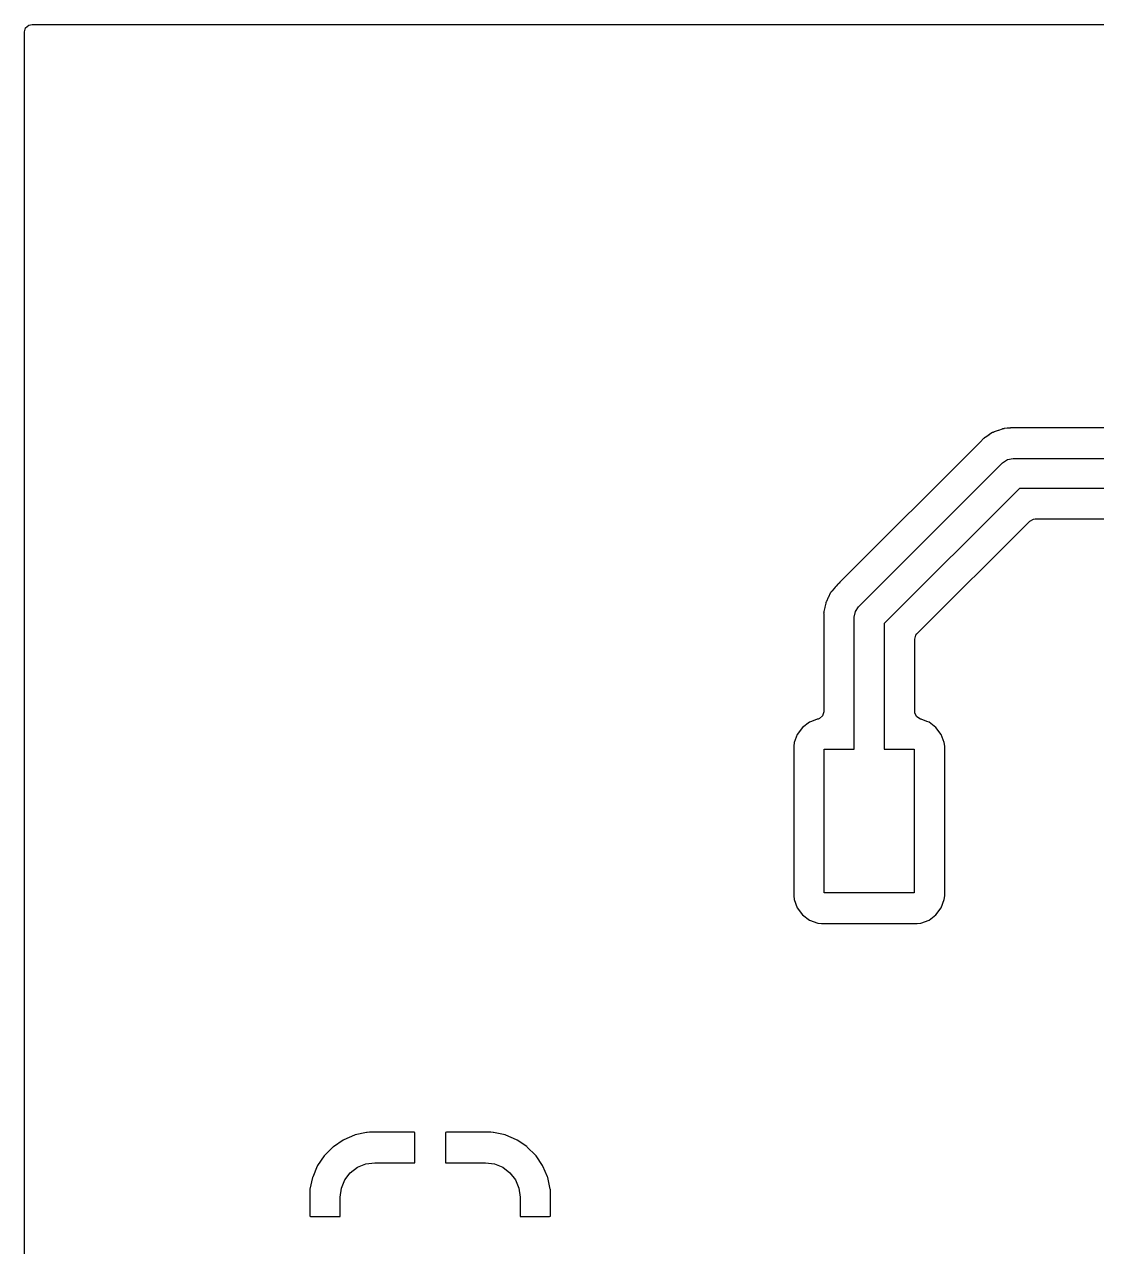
# Model space of a CAD drawing. Extents: x 170.5 to 254.5, y -139.5 to -85.5.
# Drawn here: x 170.51 to 188.39, y -105.9 to -85.51 of the extents above; entities that cross this region are included whole.
import ezdxf

# ---------------------------------------------------------------- set-up
doc = ezdxf.new("R2010")
doc.units = 0
doc.layers.add('BLACK', color=7, linetype='CONTINUOUS')

msp = doc.modelspace()

# ---------------------------------------------------------------- linework, layer by layer
at = {"layer": 'BLACK', "linetype": 'CONTINUOUS'}
for p, q in [((170.508, -85.634), (170.528, -85.5659)), ((170.508, -139.366), (170.508, -85.634)), ((170.528, -85.5659), (170.582, -85.5194)), ((170.582, -85.5194), (170.634, -85.508)), ((170.634, -85.508), (201.874, -85.508)), ((186.593, -92.3595), (186.531, -92.3974)), ((186.597, -92.3572), (186.593, -92.3595)), ((186.658, -92.3172), (186.597, -92.3572)), ((186.665, -92.3147), (186.658, -92.3172)), ((186.67, -92.3119), (186.665, -92.3147)), ((186.676, -92.3094), (186.67, -92.3119)), ((186.682, -92.3056), (186.676, -92.3094)), ((186.752, -92.2831), (186.682, -92.3056)), ((186.756, -92.2817), (186.752, -92.2831)), ((186.817, -92.2593), (186.756, -92.2817)), ((186.824, -92.2568), (186.817, -92.2593)), ((186.817, -92.2593), (186.817, -92.2593)), ((186.832, -92.256), (186.824, -92.2568)), ((186.837, -92.2546), (186.832, -92.256)), ((186.843, -92.2534), (186.837, -92.2546)), ((186.85, -92.2511), (186.843, -92.2534)), ((186.858, -92.2505), (186.85, -92.2511)), ((186.901, -92.247), (186.858, -92.2505)), ((186.858, -92.2505), (186.858, -92.2505)), ((186.923, -92.2452), (186.901, -92.247)), ((186.927, -92.2448), (186.923, -92.2452)), ((186.939, -92.2434), (186.927, -92.2448)), ((186.952, -92.2419), (186.939, -92.2434)), ((186.956, -92.2415), (186.952, -92.2419)), ((186.952, -92.2419), (186.952, -92.2419)), ((186.964, -92.2415), (186.956, -92.2415)), ((186.974, -92.2411), (186.964, -92.2415)), ((187.019, -92.2374), (186.974, -92.2411)), ((187.027, -92.2368), (187.019, -92.2374)), ((187.019, -92.2374), (187.019, -92.2374)), ((187.034, -92.2379), (187.027, -92.2368)), ((187.048, -92.2401), (187.034, -92.2379)), ((187.034, -92.2379), (187.034, -92.2379)), ((187.067, -92.2415), (187.048, -92.2401)), ((201.88, -92.2415), (187.067, -92.2415)), ((186.454, -92.4728), (184.111, -94.8162)), ((186.457, -92.4704), (186.454, -92.4728)), ((186.505, -92.4195), (186.457, -92.4704)), ((186.51, -92.4141), (186.505, -92.4195)), ((186.516, -92.4101), (186.51, -92.4141)), ((186.519, -92.4074), (186.516, -92.4101)), ((186.522, -92.4048), (186.519, -92.4074)), ((186.523, -92.4048), (186.522, -92.4048)), ((186.531, -92.3974), (186.523, -92.4048)), ((186.823, -92.8232), (186.904, -92.769)), ((186.904, -92.769), (187, -92.75)), ((187, -92.75), (187, -92.75)), ((187, -92.75), (213.5, -92.75)), ((184.423, -95.2232), (186.823, -92.8232)), ((186.823, -92.8232), (186.823, -92.8232)), ((187.104, -93.25), (184.85, -95.5036)), ((213.396, -93.25), (187.104, -93.25)), ((185.395, -95.6773), (187.277, -93.7954)), ((187.277, -93.7954), (187.34, -93.7614)), ((187.34, -93.7614), (187.366, -93.7585)), ((187.366, -93.7585), (201.881, -93.7585)), ((184.111, -94.8162), (184.097, -94.8286)), ((183.95, -94.9987), (183.919, -95.0649)), ((183.955, -94.993), (183.95, -94.9987)), ((183.958, -94.9878), (183.955, -94.993)), ((183.961, -94.9828), (183.958, -94.9878)), ((183.965, -94.9763), (183.961, -94.9828)), ((183.976, -94.9629), (183.965, -94.9763)), ((184.012, -94.9207), (183.976, -94.9629)), ((184.015, -94.9173), (184.012, -94.9207)), ((184.03, -94.8979), (184.015, -94.9173)), ((184.032, -94.895), (184.03, -94.8979)), ((184.038, -94.8893), (184.032, -94.895)), ((184.045, -94.8818), (184.038, -94.8893)), ((184.074, -94.8471), (184.045, -94.8818)), ((184.079, -94.8415), (184.074, -94.8471)), ((184.074, -94.8471), (184.074, -94.8471)), ((184.085, -94.8372), (184.079, -94.8415)), ((184.097, -94.8286), (184.085, -94.8371)), ((184.085, -94.8371), (184.085, -94.8372)), ((183.874, -95.1661), (183.861, -95.2304)), ((183.875, -95.1589), (183.874, -95.1661)), ((183.874, -95.1661), (183.874, -95.1661)), ((183.878, -95.1523), (183.875, -95.1589)), ((183.88, -95.1466), (183.878, -95.1523)), ((183.882, -95.1409), (183.88, -95.1466)), ((183.884, -95.1338), (183.882, -95.1409)), ((183.917, -95.0688), (183.884, -95.1338)), ((183.919, -95.0649), (183.917, -95.0688)), ((184.369, -95.3043), (184.423, -95.2232)), ((183.841, -95.3249), (183.839, -95.3321)), ((183.839, -95.3321), (183.84, -95.3394)), ((183.84, -95.3394), (183.841, -95.4095)), ((183.842, -95.3056), (183.841, -95.3168)), ((183.841, -95.3168), (183.841, -95.3168)), ((183.841, -95.3168), (183.841, -95.3208)), ((183.841, -95.3208), (183.841, -95.3249)), ((183.841, -95.4095), (183.841, -95.4129)), ((183.841, -95.4129), (183.841, -96.9755)), ((183.86, -95.2347), (183.842, -95.3056)), ((183.861, -95.2304), (183.86, -95.2347)), ((184.35, -95.4), (184.369, -95.3043)), ((184.35, -97.6), (184.35, -95.4)), ((184.85, -95.5036), (184.85, -97.6)), ((185.358, -95.7664), (185.379, -95.6983)), ((185.358, -96.9755), (185.358, -95.7664)), ((185.379, -95.6983), (185.395, -95.6773)), ((183.821, -97.0436), (183.768, -97.0901)), ((183.841, -96.9755), (183.821, -97.0436)), ((185.361, -96.9999), (185.358, -96.9755)), ((185.394, -97.0629), (185.361, -96.9999)), ((185.455, -97.0976), (185.394, -97.0629)), ((183.487, -97.2367), (183.399, -97.3533)), ((183.603, -97.1494), (183.487, -97.2367)), ((183.638, -97.1364), (183.603, -97.1494)), ((183.732, -97.101), (183.638, -97.1364)), ((183.74, -97.0983), (183.732, -97.101)), ((183.732, -97.101), (183.732, -97.101)), ((183.746, -97.0975), (183.74, -97.0983)), ((183.768, -97.0901), (183.746, -97.0975)), ((185.46, -97.0983), (185.455, -97.0976)), ((185.468, -97.101), (185.46, -97.0983)), ((185.562, -97.1364), (185.468, -97.101)), ((185.468, -97.101), (185.468, -97.101)), ((185.597, -97.1494), (185.562, -97.1364)), ((185.713, -97.2367), (185.597, -97.1494)), ((185.801, -97.3533), (185.713, -97.2367)), ((183.399, -97.3533), (183.348, -97.4897)), ((185.852, -97.4897), (185.801, -97.3533)), ((183.348, -97.4897), (183.341, -97.5519)), ((183.341, -97.5519), (183.341, -100.048)), ((183.85, -100), (183.85, -97.6)), ((183.85, -97.6), (184.35, -97.6)), ((184.85, -97.6), (185.35, -97.6)), ((185.35, -97.6), (185.35, -100)), ((185.858, -97.5519), (185.852, -97.4897)), ((185.858, -100.048), (185.858, -97.5519)), ((183.341, -100.048), (183.348, -100.11)), ((183.348, -100.11), (183.399, -100.247)), ((185.35, -100), (183.85, -100)), ((185.801, -100.247), (185.852, -100.11)), ((185.852, -100.11), (185.858, -100.048)), ((183.399, -100.247), (183.487, -100.363)), ((185.713, -100.363), (185.801, -100.247)), ((183.487, -100.363), (183.603, -100.451)), ((183.603, -100.451), (183.74, -100.502)), ((183.74, -100.502), (183.802, -100.508)), ((183.802, -100.508), (185.398, -100.508)), ((185.398, -100.508), (185.46, -100.502)), ((185.46, -100.502), (185.597, -100.451)), ((185.597, -100.451), (185.713, -100.363)), ((176.215, -103.996), (176.023, -104.038)), ((176.224, -103.995), (176.215, -103.996)), ((176.265, -103.992), (176.224, -103.995)), ((176.269, -103.992), (176.265, -103.992)), ((177.007, -103.992), (176.269, -103.992)), ((177.015, -103.994), (177.007, -103.992)), ((177.017, -103.995), (177.015, -103.994)), ((177.021, -104.01), (177.017, -103.995)), ((177.532, -103.996), (177.531, -103.998)), ((177.547, -103.992), (177.532, -103.996)), ((178.281, -103.992), (177.547, -103.992)), ((178.285, -103.992), (178.281, -103.992)), ((178.324, -103.994), (178.285, -103.992)), ((178.334, -103.996), (178.324, -103.994)), ((178.525, -104.037), (178.334, -103.996)), ((175.823, -104.124), (175.661, -104.233)), ((175.833, -104.118), (175.823, -104.124)), ((176.012, -104.042), (175.833, -104.118)), ((176.023, -104.038), (176.012, -104.042)), ((177.021, -104.5), (177.021, -104.01)), ((177.531, -103.998), (177.529, -104.006)), ((177.529, -104.006), (177.529, -104.5)), ((178.536, -104.041), (178.525, -104.037)), ((178.715, -104.117), (178.536, -104.041)), ((178.726, -104.123), (178.715, -104.117)), ((178.887, -104.232), (178.726, -104.123)), ((175.507, -104.388), (175.398, -104.549)), ((175.515, -104.379), (175.507, -104.388)), ((175.652, -104.241), (175.515, -104.379)), ((175.661, -104.233), (175.652, -104.241)), ((178.896, -104.24), (178.887, -104.232)), ((179.034, -104.377), (178.896, -104.24)), ((179.042, -104.386), (179.034, -104.377)), ((179.151, -104.548), (179.042, -104.386)), ((175.392, -104.56), (175.316, -104.739)), ((175.398, -104.549), (175.392, -104.56)), ((175.943, -104.668), (176.062, -104.577)), ((176.062, -104.577), (176.201, -104.52)), ((176.201, -104.52), (176.35, -104.5)), ((176.35, -104.5), (177.021, -104.5)), ((177.529, -104.5), (178.2, -104.5)), ((178.2, -104.5), (178.349, -104.52)), ((178.349, -104.52), (178.487, -104.577)), ((178.487, -104.577), (178.607, -104.668)), ((179.157, -104.558), (179.151, -104.548)), ((179.233, -104.737), (179.157, -104.558)), ((175.312, -104.75), (175.271, -104.941)), ((175.316, -104.739), (175.312, -104.75)), ((175.795, -104.926), (175.852, -104.787)), ((175.852, -104.787), (175.943, -104.668)), ((178.607, -104.668), (178.698, -104.787)), ((178.698, -104.787), (178.755, -104.926)), ((179.237, -104.748), (179.233, -104.737)), ((179.279, -104.94), (179.237, -104.748)), ((175.269, -104.951), (175.267, -104.99)), ((175.267, -104.99), (175.267, -104.994)), ((175.267, -104.994), (175.267, -105.378)), ((175.271, -104.941), (175.269, -104.951)), ((175.775, -105.075), (175.795, -104.926)), ((178.755, -104.926), (178.775, -105.075)), ((179.28, -104.949), (179.279, -104.94)), ((179.283, -104.99), (179.28, -104.949)), ((179.283, -104.994), (179.283, -104.99)), ((179.283, -105.382), (179.283, -104.994)), ((175.775, -105.396), (175.775, -105.075)), ((178.775, -105.075), (178.775, -105.396)), ((175.267, -105.378), (175.271, -105.393)), ((175.271, -105.393), (175.273, -105.394)), ((175.273, -105.394), (175.281, -105.396)), ((175.281, -105.396), (175.775, -105.396)), ((178.775, -105.396), (179.265, -105.396)), ((179.265, -105.396), (179.28, -105.392)), ((179.28, -105.392), (179.281, -105.39)), ((179.281, -105.39), (179.283, -105.382))]:
    msp.add_line(p, q, dxfattribs=at)

doc.saveas('drawing.dxf')
